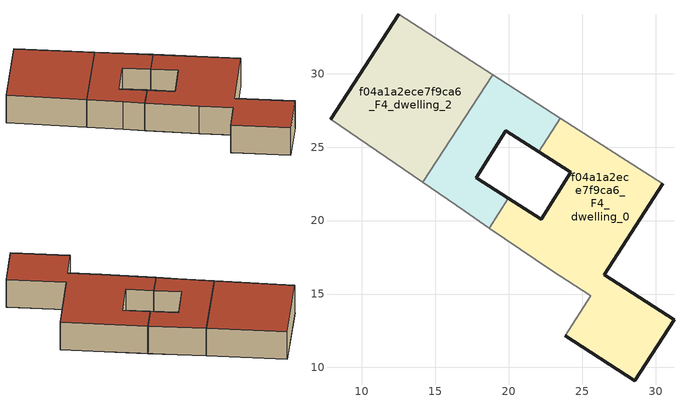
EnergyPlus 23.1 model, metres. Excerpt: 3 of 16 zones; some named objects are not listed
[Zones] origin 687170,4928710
f04a1a2ece7f9ca6_F4_dwelling_0
 floor to f04a1a2ece7f9ca6_F3_dwelling_0 (EU_floor_Construction): 28.56,9.09 31.25,13.23 26.49,16.31 30.47,22.51 23.52,26.98 22.03,24.68 24.23,23.28 22.2,20.09 19.97,21.51 18.66,19.49 22.88,16.6 25.57,14.87 23.83,12.16 z12
 wall outside (EU_wall_Construction): 19.97,21.51 22.2,20.09 24.23,23.28 22.03,24.68 / 30.47,22.51 26.49,16.31 31.25,13.23 28.56,9.09 23.83,12.16 z12:15
 wall adiabatic (EU_wall_Construction): 23.83,12.16 25.57,14.87 22.88,16.6 18.66,19.49 / 23.52,26.98 30.47,22.51 z12:15
 wall to f04a1a2ece7f9ca6_F4_dwelling_1 (EU_wall_Construction): 18.66,19.49 19.98,21.51 / 22.03,24.68 23.52,26.98 z12:15
 roof outside (EU_roof_Construction): 30.47,22.51 26.49,16.31 31.25,13.23 28.56,9.09 23.83,12.16 25.57,14.87 22.88,16.6 18.66,19.49 19.97,21.51 22.2,20.09 24.23,23.28 22.03,24.68 23.52,26.98 z15
f04a1a2ece7f9ca6_F4_dwelling_1
 floor to f04a1a2ece7f9ca6_F3_dwelling_1 (EU_floor_Construction): 19.97,21.51 17.78,22.91 19.8,26.1 22.03,24.68 23.52,26.98 18.9,29.95 14.13,22.6 16.96,20.66 18.66,19.49 z12
 wall outside (EU_wall_Construction): 22.03,24.68 19.8,26.1 17.78,22.91 19.97,21.51 z12:15
 wall adiabatic (EU_wall_Construction): 18.66,19.49 16.96,20.66 14.13,22.6 / 18.9,29.95 23.52,26.98 z12:15
 wall to f04a1a2ece7f9ca6_F4_dwelling_2 (EU_wall_Construction): 14.13,22.6 18.9,29.95 z12:15
 roof outside (EU_roof_Construction): 23.52,26.98 22.03,24.68 19.8,26.1 17.78,22.91 19.97,21.51 18.66,19.49 16.96,20.66 14.13,22.6 18.9,29.95 z15
f04a1a2ece7f9ca6_F4_dwelling_2
 floor to f04a1a2ece7f9ca6_F3_dwelling_2 (EU_floor_Construction): 14.13,22.6 18.9,29.95 12.51,34.05 7.86,26.89 z12
 wall outside (EU_wall_Construction): 7.86,26.89 12.51,34.05 z12:15
 wall adiabatic (EU_wall_Construction): 14.13,22.6 7.86,26.89 / 12.51,34.05 18.9,29.95 z12:15
 roof outside (EU_roof_Construction): 18.9,29.95 14.13,22.6 7.86,26.89 12.51,34.05 z15
[Building]
EU S2 Campaign: North Axis=0; Terrain=City; Solar Distribution=FullExterior
[Site:Location]
Bologna: Latitude=44.5; Longitude=11.25; Time Zone=1; Elevation=37
[SizingPeriod:WeatherFileDays]
AnnualSizingPeriod: Begin Month=1; Begin Day of Month=1; End Month=12; End Day of Month=31; Day of Week for Start Day=Monday; Use Weather File Daylight Saving Period=No; Use Weather File Rain and Snow Indicators=No
[MATERIAL]
EU_InternalMass_Material: Roughness=MediumRough; Thickness=0.1; Conductivity=1; Density=1800; Specific Heat=900; Thermal Absorptance=0.9; Solar Absorptance=0.7; Visible Absorptance=0.7
[MATERIAL:NOMASS] Roughness=MediumRough; Thermal Absorptance=0.9; Solar Absorptance=0.7; Visible Absorptance=0.7
Name | Thermal Resistance
EU_wall_NoMass | 0.905828
EU_roof_NoMass | 0.37593
EU_floor_NoMass | 0.67114
[CONSTRUCTION]
EU_wall_Construction: EU_wall_NoMass
EU_roof_Construction: EU_roof_NoMass
EU_floor_Construction: EU_floor_NoMass
EU_InternalMass_Construction: EU_InternalMass_Material
[ZONE] Type=1; Multiplier=1; Ceiling Height=autocalculate; Floor Area=autocalculate; Part of Total Floor Area=Yes
Name | Volume
f04a1a2ece7f9ca6_F4_dwelling_0 | 278.323
f04a1a2ece7f9ca6_F4_dwelling_1 | 116.052
f04a1a2ece7f9ca6_F4_dwelling_2 | 197.188
[INTERNALMASS] Construction=EU_InternalMass_Construction
Name | Zone or ZoneList | Surface Area
f04a1a2ece7f9ca6_F4_dwelling_0_EU_InternalMass | f04a1a2ece7f9ca6_F4_dwelling_0 | 87.6408
f04a1a2ece7f9ca6_F4_dwelling_1_EU_InternalMass | f04a1a2ece7f9ca6_F4_dwelling_1 | 87.6372
f04a1a2ece7f9ca6_F4_dwelling_2_EU_InternalMass | f04a1a2ece7f9ca6_F4_dwelling_2 | 87.6367
[OTHEREQUIPMENT] Fuel Type=Electricity; Design Level Calculation Method=Watts/Area; Power per Zone Floor Area=1; Fraction Latent=0; Fraction Radiant=0; Fraction Lost=0; Carbon Dioxide Generation Rate=0; EndUse Subcategory=EU_Step8_InternalGains
Name | Zone or ZoneList or Space or SpaceList | Schedule
EU_Step8_InternalGain_f04a1a2ece7f9ca6_F4_dwelling_0_f000 | f04a1a2ece7f9ca6_F4_dwelling_0 | EU_Step8_GainSchedule_f04a1a2ece7f9ca6_F4_dwelling_0_f000
EU_Step8_InternalGain_f04a1a2ece7f9ca6_F4_dwelling_1_f000 | f04a1a2ece7f9ca6_F4_dwelling_1 | EU_Step8_GainSchedule_f04a1a2ece7f9ca6_F4_dwelling_1_f000
EU_Step8_InternalGain_f04a1a2ece7f9ca6_F4_dwelling_2_f000 | f04a1a2ece7f9ca6_F4_dwelling_2 | EU_Step8_GainSchedule_f04a1a2ece7f9ca6_F4_dwelling_2_f000
[ZONEVENTILATION:DESIGNFLOWRATE] Schedule=EU_AlwaysOn; Design Flow Rate Calculation Method=AirChanges/Hour; Air Changes per Hour=0.73129; Ventilation Type=Natural; Fan Pressure Rise=0; Fan Total Efficiency=1; Constant Term Coefficient=1; Temperature Term Coefficient=0; Velocity Term Coefficient=0; Velocity Squared Term Coefficient=0; Minimum Indoor Temperature=-100; Maximum Indoor Temperature=100; Delta Temperature=-100; Minimum Outdoor Temperature=-100; Maximum Outdoor Temperature=100; Maximum Wind Speed=40
Name | Zone or ZoneList or Space or SpaceList
EU_ConstantAir_f04a1a2ece7f9ca6_F4_dwelling_0 | f04a1a2ece7f9ca6_F4_dwelling_0
EU_ConstantAir_f04a1a2ece7f9ca6_F4_dwelling_1 | f04a1a2ece7f9ca6_F4_dwelling_1
EU_ConstantAir_f04a1a2ece7f9ca6_F4_dwelling_2 | f04a1a2ece7f9ca6_F4_dwelling_2
[HVACTEMPLATE:ZONE:IDEALLOADSAIRSYSTEM] System Availability Schedule=EU_AlwaysOn; Maximum Heating Supply Air Temperature=50; Minimum Cooling Supply Air Temperature=13; Maximum Heating Supply Air Humidity Ratio=0.0156; Minimum Cooling Supply Air Humidity Ratio=0.0077; Heating Limit=NoLimit; Cooling Limit=NoLimit; Heating Availability Schedule=EU_AlwaysOn; Cooling Availability Schedule=EU_CoolingOff; Dehumidification Control Type=ConstantSensibleHeatRatio; Cooling Sensible Heat Ratio=0.7; Dehumidification Setpoint=60; Humidification Control Type=None; Humidification Setpoint=30; Outdoor Air Method=None; Outdoor Air Flow Rate per Person=0.00944; Outdoor Air Flow Rate per Zone Floor Area=0; Outdoor Air Flow Rate per Zone=0; Demand Controlled Ventilation Type=None; Outdoor Air Economizer Type=NoEconomizer; Heat Recovery Type=None; Sensible Heat Recovery Effectiveness=0.7; Latent Heat Recovery Effectiveness=0.65
Name | Template Thermostat
f04a1a2ece7f9ca6_F4_dwelling_0 | EU_HeatOnly_f04a1a2ece7f9ca6_F4_dwelling_0
f04a1a2ece7f9ca6_F4_dwelling_1 | EU_HeatOnly_f04a1a2ece7f9ca6_F4_dwelling_1
f04a1a2ece7f9ca6_F4_dwelling_2 | EU_HeatOnly_f04a1a2ece7f9ca6_F4_dwelling_2
[SIZING:ZONE] Zone Cooling Design Supply Air Temperature Input Method=SupplyAirTemperature; Zone Cooling Design Supply Air Temperature=13; Zone Heating Design Supply Air Temperature Input Method=SupplyAirTemperature; Zone Heating Design Supply Air Temperature=50; Zone Cooling Design Supply Air Humidity Ratio=0.008; Zone Heating Design Supply Air Humidity Ratio=0.008; Cooling Design Air Flow Method=DesignDay; Cooling Design Air Flow Rate=0; Cooling Minimum Air Flow per Zone Floor Area=0.000762; Cooling Minimum Air Flow=0; Cooling Minimum Air Flow Fraction=0.2; Heating Design Air Flow Method=DesignDay; Heating Design Air Flow Rate=0; Heating Maximum Air Flow per Zone Floor Area=0.002032; Heating Maximum Air Flow=0.141576; Heating Maximum Air Flow Fraction=0.3; Account for Dedicated Outdoor Air System=No; Dedicated Outdoor Air System Control Strategy=NeutralSupplyAir; Dedicated Outdoor Air Low Setpoint Temperature for Design=autosize; Dedicated Outdoor Air High Setpoint Temperature for Design=autosize; Zone Load Sizing Method=Sensible Load Only No Latent Load; Zone Latent Cooling Design Supply Air Humidity Ratio Input Method=HumidityRatioDifference; Zone Cooling Design Supply Air Humidity Ratio Difference=0.005; Zone Latent Heating Design Supply Air Humidity Ratio Input Method=HumidityRatioDifference; Zone Humidification Design Supply Air Humidity Ratio Difference=0.005
f04a1a2ece7f9ca6_F4_dwelling_0; f04a1a2ece7f9ca6_F4_dwelling_1; f04a1a2ece7f9ca6_F4_dwelling_2
[SCHEDULE:CONSTANT]
Name | Hourly Value
EU_AlwaysOn | 1
EU_CoolingOff | 0
[SCHEDULE:FILE] Column Number=1; Rows to Skip at Top=0; Number of Hours of Data=8760; Column Separator=Comma; Interpolate to Timestep=No; Minutes per Item=60; Adjust Schedule for Daylight Savings=Yes
Name | File
EU_Step8_GainSchedule_f04a1a2ece7f9ca6_F4_dwelling_0_f000 | ../../schedules/f04a1a2ece7f9ca6/f04a1a2ece7f9ca6_F4_dwelling_0_f000_gain.csv
EU_Step8_GainSchedule_f04a1a2ece7f9ca6_F4_dwelling_1_f000 | ../../schedules/f04a1a2ece7f9ca6/f04a1a2ece7f9ca6_F4_dwelling_1_f000_gain.csv
EU_Step8_GainSchedule_f04a1a2ece7f9ca6_F4_dwelling_2_f000 | ../../schedules/f04a1a2ece7f9ca6/f04a1a2ece7f9ca6_F4_dwelling_2_f000_gain.csv
